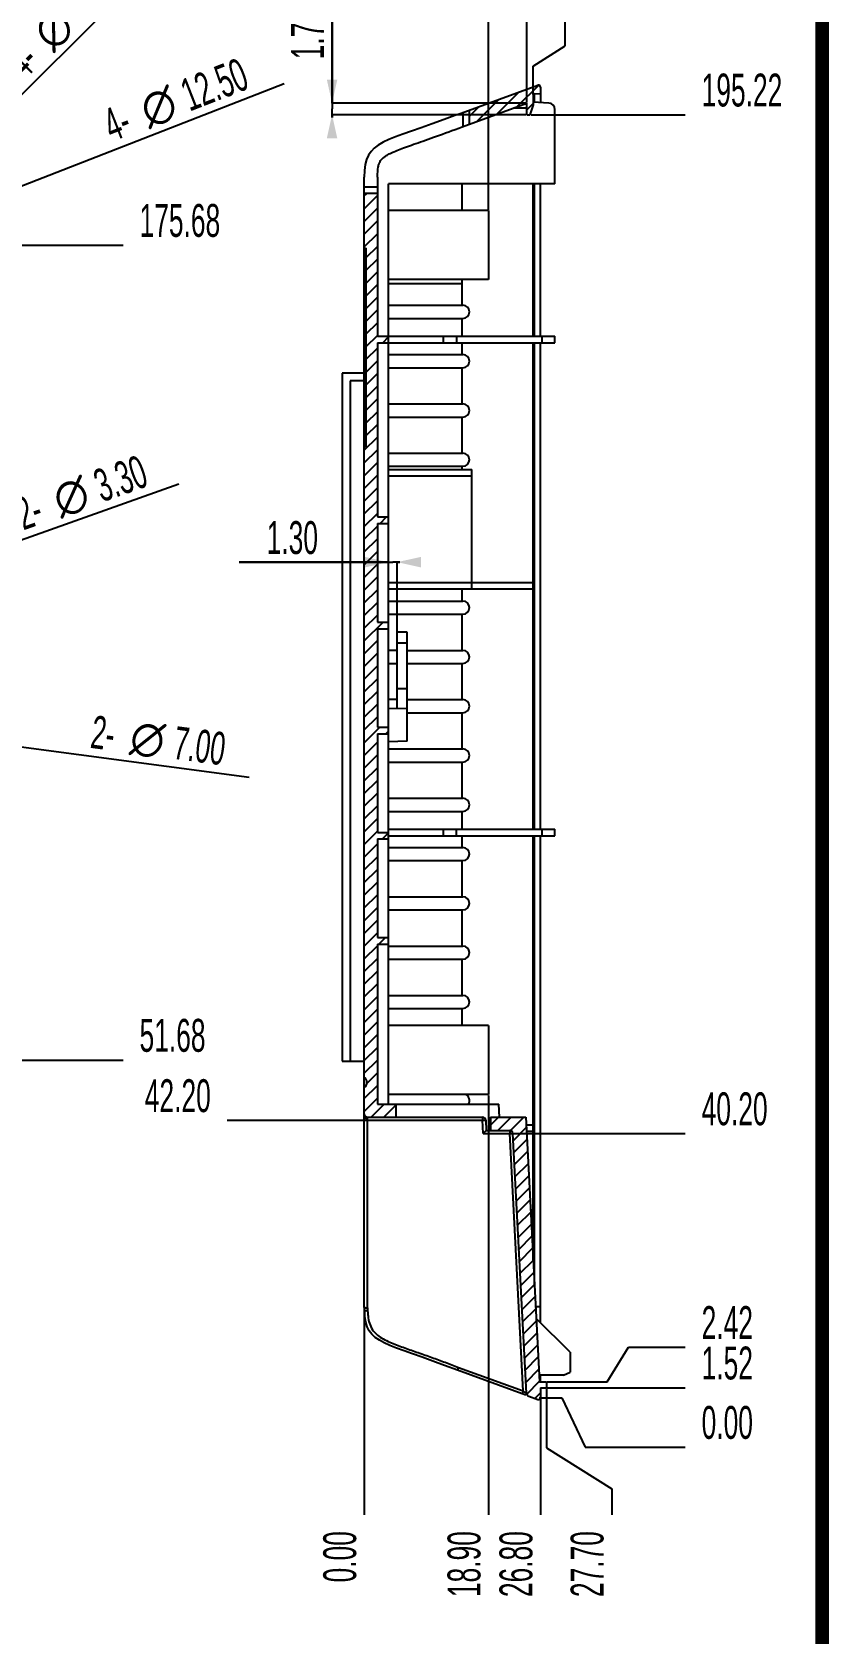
# Model space of a CAD drawing. Header units: millimetres. Extents: x -1 to 407, y -1 to 283.
# Drawn here: x 345.9 to 406.5, y 95.4 to 217.3 of the extents above; entities that cross this region are included whole.
import ezdxf
from ezdxf.enums import TextEntityAlignment as Align

# ---------------------------------------------------------------- set-up
doc = ezdxf.new("R2010")
doc.units = ezdxf.units.MM
doc.header["$LTSCALE"] = 23.1
doc.layers.get('0').update_dxf_attribs({"linetype": 'CONTINUOUS'})
doc.styles.get("Standard").update_dxf_attribs({"font": 'txt', "width": 0.6})
doc.styles.add('TEXTSTYLE_13', font='gdt', dxfattribs={"width": 0.6})
doc.dimstyles.new('DIMSTYLE_2', dxfattribs={"dimtxt": 2.5, "dimasz": 1.8, "dimexe": 0.05, "dimexo": 0.0625, "dimtad": 0, "dimtih": 1, "dimtoh": 1, "dimlfac": 2, "dimzin": 0, "dimdsep": 46, "dimtxsty": 'Standard', "dimblk": '_FILLED', "dimblk1": '_FILLED', "dimblk2": '_FILLED', "dimcen": 0.09, "dimadec": 0, "dimazin": 0, "dimtp": 0.01, "dimtm": 0.01, "dimtfac": 1, "dimtofl": 0, "dimtmove": 0, "dimatfit": 3, "dimldrblk": '_FILLED', "dimfxl": 1, "dimtolj": 1, "dimtzin": 0, "dimarcsym": 0})
doc.dimstyles.new('DIMSTYLE_3', dxfattribs={"dimtxt": 2.5, "dimasz": 1.8, "dimexe": 0.05, "dimexo": 0.0625, "dimtad": 1, "dimlfac": 2, "dimzin": 0, "dimdsep": 46, "dimtxsty": 'Standard', "dimblk": '_FILLED', "dimblk1": '_FILLED', "dimblk2": '_FILLED', "dimcen": 0.09, "dimadec": 0, "dimazin": 0, "dimtp": 0.01, "dimtm": 0.01, "dimtfac": 1, "dimtmove": 0, "dimatfit": 2, "dimldrblk": '_FILLED', "dimfxl": 1, "dimtolj": 1, "dimtzin": 0, "dimarcsym": 0})
doc.dimstyles.new('DIMSTYLE_4', dxfattribs={"dimtxt": 2.5, "dimasz": 1.8, "dimexe": 0.05, "dimexo": 0.0625, "dimtad": 1, "dimlfac": 2, "dimzin": 0, "dimdsep": 46, "dimtxsty": 'Standard', "dimblk": '_FILLED', "dimblk1": '_FILLED', "dimblk2": '_FILLED', "dimcen": 0.09, "dimadec": 0, "dimazin": 0, "dimtp": 0.01, "dimtm": 0.01, "dimtfac": 1, "dimtofl": 0, "dimtmove": 0, "dimatfit": 3, "dimldrblk": '_FILLED', "dimfxl": 1, "dimtolj": 1, "dimtzin": 0, "dimarcsym": 0})

# ---------------------------------------------------------------- blocks, each defined once
blk = doc.blocks.new('*D61')
at = {"color": 2, "linetype": 'Continuous'}
blk.add_line((333.64, 139.07), (352.84, 139.07), dxfattribs=at)
at = {"color": 2, "linetype": 'Continuous', "width": 0.6}
blk.add_text('51.68', height=2.5, dxfattribs=at).set_placement((354.09, 139.7))
blk = doc.blocks.new('_FILLED')
at = {"color": 0, "linetype": 'ByBlock'}
blk.add_solid([(0, 0), (-1, 0.222), (-1, -0.222)], dxfattribs=at)
blk = doc.blocks.new('*D62')
at = {"color": 2, "linetype": 'Continuous'}
blk.add_line((333.64, 201.07), (352.84, 201.07), dxfattribs=at)
at = {"color": 2, "linetype": 'Continuous', "width": 0.6}
blk.add_text('175.68', height=2.5, dxfattribs=at).set_placement((354.09, 201.7))
blk = doc.blocks.new('*D77')
at = {"color": 2, "linetype": 'Continuous'}
blk.add_line((336.49, 202.21), (365.1, 213.37), dxfattribs=at)
at = {"color": 2, "linetype": 'Continuous', "xscale": 1.8, "yscale": 1.8, "zscale": 1.8, "rotation": 201.3117053595}
blk.add_blockref('_FILLED', (336.49, 202.21), dxfattribs=at)
at = {"color": 2, "linetype": 'Continuous', "width": 0.6}
for s, p in [('12.50', (357.89, 211.22)), ('4-', (351.99, 208.92))]:
    blk.add_text(s, height=2.5, rotation=21.3117, dxfattribs=at).set_placement(p)
at = {"color": 2, "linetype": 'Continuous', "style": 'TEXTSTYLE_13'}
blk.add_text('n', height=2.5, rotation=21.3117, dxfattribs=at).set_placement((354.78, 210.01))
blk = doc.blocks.new('*D78')
at = {"color": 2, "linetype": 'Continuous'}
blk.add_line((334.91, 202.39), (354.55, 221.88), dxfattribs=at)
at = {"color": 2, "linetype": 'Continuous', "xscale": 1.8, "yscale": 1.8, "zscale": 1.8, "rotation": 224.7831363534}
blk.add_blockref('_FILLED', (334.91, 202.39), dxfattribs=at)
at = {"color": 2, "linetype": 'Continuous', "width": 0.6}
for s, p in [('7.50', (349.85, 218.1)), ('4-', (345.36, 213.64))]:
    blk.add_text(s, height=2.5, rotation=44.7831, dxfattribs=at).set_placement(p)
at = {"color": 2, "linetype": 'Continuous', "style": 'TEXTSTYLE_13'}
blk.add_text('n', height=2.5, rotation=44.7831, dxfattribs=at).set_placement((347.49, 215.75))
blk = doc.blocks.new('*D81')
at = {"color": 2, "linetype": 'Continuous'}
blk.add_line((324.82, 165.58), (362.43, 160.6), dxfattribs=at)
at = {"color": 2, "linetype": 'Continuous', "xscale": 1.8, "yscale": 1.8, "zscale": 1.8, "rotation": 172.4569760335}
blk.add_blockref('_FILLED', (324.82, 165.58), dxfattribs=at)
at = {"color": 2, "linetype": 'Continuous', "width": 0.6}
for s, p in [('2-', (350.28, 162.83)), ('7.00', (356.56, 162))]:
    blk.add_text(s, height=2.5, rotation=-7.543, dxfattribs=at).set_placement(p)
at = {"color": 2, "linetype": 'Continuous', "style": 'TEXTSTYLE_13'}
blk.add_text('n', height=2.5, rotation=-7.543, dxfattribs=at).set_placement((353.26, 162.44))
blk = doc.blocks.new('*D82')
at = {"color": 2, "linetype": 'Continuous'}
blk.add_line((323.86, 171.08), (357.08, 182.91), dxfattribs=at)
at = {"color": 2, "linetype": 'Continuous', "xscale": 1.8, "yscale": 1.8, "zscale": 1.8, "rotation": 199.591543327}
blk.add_blockref('_FILLED', (323.86, 171.08), dxfattribs=at)
at = {"color": 2, "linetype": 'Continuous', "width": 0.6}
for s, p in [('3.30', (351.22, 181.49)), ('2-', (345.25, 179.36))]:
    blk.add_text(s, height=2.5, rotation=19.5915, dxfattribs=at).set_placement(p)
at = {"color": 2, "linetype": 'Continuous', "style": 'TEXTSTYLE_13'}
blk.add_text('n', height=2.5, rotation=19.5915, dxfattribs=at).set_placement((348.08, 180.37))
blk = doc.blocks.new('*D87')
at = {"color": 2, "linetype": 'Continuous'}
for p, q in [((384.49, 113.38), (386.21, 113.38)), ((386.21, 113.38), (387.97, 109.62)), ((387.97, 109.62), (395.58, 109.62))]:
    blk.add_line(p, q, dxfattribs=at)
at = {"color": 2, "linetype": 'Continuous', "width": 0.6}
blk.add_text('0.00', height=2.5, dxfattribs=at).set_placement((396.83, 110.25))
blk = doc.blocks.new('*D88')
at = {"color": 2, "linetype": 'Continuous'}
blk.add_line((385.09, 114.14), (395.58, 114.14), dxfattribs=at)
at = {"color": 2, "linetype": 'Continuous', "width": 0.6}
blk.add_text('1.52', height=2.5, dxfattribs=at).set_placement((396.83, 114.77))
blk = doc.blocks.new('*D89')
at = {"color": 2, "linetype": 'Continuous'}
for p, q in [((389.64, 114.59), (391.28, 117.23)), ((391.28, 117.23), (395.58, 117.23)), ((385.09, 114.59), (389.64, 114.59))]:
    blk.add_line(p, q, dxfattribs=at)
at = {"color": 2, "linetype": 'Continuous', "width": 0.6}
blk.add_text('2.42', height=2.5, dxfattribs=at).set_placement((396.83, 117.85))
blk = doc.blocks.new('*D90')
at = {"color": 2, "linetype": 'Continuous'}
blk.add_line((382.3, 133.48), (395.58, 133.48), dxfattribs=at)
at = {"color": 2, "linetype": 'Continuous', "width": 0.6}
blk.add_text('40.20', height=2.5, dxfattribs=at).set_placement((396.83, 134.11))
blk = doc.blocks.new('*D91')
at = {"color": 2, "linetype": 'Continuous'}
blk.add_line((371.37, 134.48), (360.76, 134.48), dxfattribs=at)
at = {"color": 2, "linetype": 'Continuous', "width": 0.6}
blk.add_text('42.20', height=2.5, dxfattribs=at).set_placement((359.51, 135.11), align=Align.RIGHT)
blk = doc.blocks.new('*D92')
at = {"color": 2, "linetype": 'Continuous'}
blk.add_line((383.84, 210.99), (395.58, 210.99), dxfattribs=at)
at = {"color": 2, "linetype": 'Continuous', "width": 0.6}
blk.add_text('195.22', height=2.5, dxfattribs=at).set_placement((396.83, 211.62))
blk = doc.blocks.new('*D93')
at = {"color": 2, "linetype": 'Continuous'}
for p, q in [((368.73, 211.87), (368.73, 221.21)), ((368.73, 221.21), (368.73, 211.43)), ((383.47, 211.87), (368.68, 211.87)), ((383.47, 210.99), (368.68, 210.99)), ((368.73, 210.79), (368.73, 211.43)), ((368.73, 210.99), (368.73, 210.79))]:
    blk.add_line(p, q, dxfattribs=at)
at = {"color": 2, "linetype": 'Continuous', "xscale": 1.8, "yscale": 1.8, "zscale": 1.8}
for p, rotation in [((368.73, 211.87), 270), ((368.73, 210.99), 90)]:
    blk.add_blockref('_FILLED', p, dxfattribs=dict(at, rotation=rotation))
at = {"color": 2, "linetype": 'Continuous', "width": 0.6}
blk.add_text('1.75', height=2.5, rotation=90, dxfattribs=at).set_placement((368.11, 215.21))
blk = doc.blocks.new('*D94')
at = {"color": 2, "linetype": 'Continuous'}
blk.add_line((384.58, 113.32), (384.58, 104.48), dxfattribs=at)
at = {"color": 2, "linetype": 'Continuous', "width": 0.6}
blk.add_text('26.80', height=2.5, rotation=90, dxfattribs=at).set_placement((383.96, 103.23), align=Align.RIGHT)
blk = doc.blocks.new('*D95')
at = {"color": 2, "linetype": 'Continuous'}
blk.add_line((371.18, 120.18), (371.18, 104.48), dxfattribs=at)
at = {"color": 2, "linetype": 'Continuous', "width": 0.6}
blk.add_text('0.00', height=2.5, rotation=90, dxfattribs=at).set_placement((370.56, 103.23), align=Align.RIGHT)
blk = doc.blocks.new('*D96')
at = {"color": 2, "linetype": 'Continuous'}
for p, q in [((385.03, 114.08), (385.03, 109.57)), ((385.03, 109.57), (390, 106.44)), ((390, 106.44), (390, 104.48))]:
    blk.add_line(p, q, dxfattribs=at)
at = {"color": 2, "linetype": 'Continuous', "width": 0.6}
blk.add_text('27.70', height=2.5, rotation=90, dxfattribs=at).set_placement((389.37, 103.23), align=Align.RIGHT)
blk = doc.blocks.new('*D97')
at = {"color": 2, "linetype": 'Continuous'}
for p, q in [((386.46, 216.23), (386.46, 222)), ((384.03, 214.69), (386.46, 216.23)), ((384.03, 212.54), (384.03, 214.69))]:
    blk.add_line(p, q, dxfattribs=at)
at = {"color": 2, "linetype": 'Continuous', "width": 0.6}
blk.add_text('25.70', height=2.5, rotation=90, dxfattribs=at).set_placement((385.84, 223.25))
blk = doc.blocks.new('*D98')
at = {"color": 2, "linetype": 'Continuous'}
blk.add_line((383.53, 211.93), (383.53, 222), dxfattribs=at)
at = {"color": 2, "linetype": 'Continuous', "width": 0.6}
blk.add_text('24.70', height=2.5, rotation=90, dxfattribs=at).set_placement((382.91, 223.25))
blk = doc.blocks.new('*D99')
at = {"color": 2, "linetype": 'Continuous'}
for p, q in [((373.03, 176.95), (361.66, 176.95)), ((361.66, 176.95), (373.36, 176.95)), ((373.03, 172.45), (373.03, 177)), ((373.88, 176.95), (373.36, 176.95)), ((373.68, 170.87), (373.68, 177)), ((373.68, 176.95), (373.88, 176.95))]:
    blk.add_line(p, q, dxfattribs=at)
at = {"color": 2, "linetype": 'Continuous', "xscale": 1.8, "yscale": 1.8, "zscale": 1.8}
blk.add_blockref('_FILLED', (373.03, 176.95), dxfattribs=at)
at = {"color": 2, "linetype": 'Continuous', "xscale": 1.8, "yscale": 1.8, "zscale": 1.8, "rotation": 180}
blk.add_blockref('_FILLED', (373.68, 176.95), dxfattribs=at)
at = {"color": 2, "linetype": 'Continuous', "width": 0.6}
blk.add_text('1.30', height=2.5, dxfattribs=at).set_placement((367.66, 177.57), align=Align.RIGHT)
blk = doc.blocks.new('*D100')
at = {"color": 2, "linetype": 'Continuous'}
blk.add_line((380.63, 203.76), (380.63, 221.25), dxfattribs=at)
at = {"color": 2, "linetype": 'Continuous', "width": 0.6}
blk.add_text('18.90', height=2.5, rotation=90, dxfattribs=at).set_placement((380.01, 222.5))
blk = doc.blocks.new('*D101')
at = {"color": 2, "linetype": 'Continuous'}
blk.add_line((380.63, 136.38), (380.63, 104.48), dxfattribs=at)
at = {"color": 2, "linetype": 'Continuous', "width": 0.6}
blk.add_text('18.90', height=2.5, rotation=90, dxfattribs=at).set_placement((380.01, 103.23), align=Align.RIGHT)

msp = doc.modelspace()

# ---------------------------------------------------------------- hatches: boundary and pattern name
at = {"linetype": 'Continuous'}
h = msp.add_hatch(dxfattribs=at)
h.set_pattern_fill('A', color=2, scale=0.683968, angle=45, style=0, pattern_type=0)
h.set_pattern_definition([(45, (0, 0), (-0.4836382, 0.4836382), [])])
edge = h.paths.add_edge_path()
edge.add_line((384.0304, 212.4798), (384.0304, 211.7414))
edge.add_line((384.0304, 211.7414), (383.7804, 210.9914))
edge.add_line((383.5304, 210.9914), (383.7804, 210.9914))
edge.add_line((383.5304, 210.9914), (383.5304, 211.8676))
edge.add_line((383.5304, 211.8676), (379.1805, 210.2843))
edge.add_line((379.1805, 210.2843), (379.1805, 211.3485))
edge.add_line((384.3791, 213.2406), (379.1805, 211.3485))
edge.add_spline(control_points=[(384.3791, 213.2406), (384.3956, 213.2466), (384.4129, 213.2497), (384.4304, 213.2497)], knot_values=[0, 0, 0, 0, 1, 1, 1, 1], weights=[1, 0.98987184, 0.98987184, 1], degree=3, periodic=0)
edge.add_spline(control_points=[(384.4304, 213.2497), (384.5183, 213.2497), (384.5804, 213.1876), (384.5804, 213.0997)], knot_values=[0, 0, 0, 0, 1, 1, 1, 1], weights=[1, 0.80473785, 0.80473785, 1], degree=3, periodic=0)
edge.add_line((384.5804, 213.0997), (384.5804, 212.6035))
edge.add_line((384.1252, 212.5797), (384.5804, 212.6035))
edge.add_spline(control_points=[(384.0304, 212.4798), (384.0304, 212.536), (384.0691, 212.5767), (384.1252, 212.5797)], knot_values=[0, 0, 0, 0, 1, 1, 1, 1], weights=[1, 0.81691625, 0.81691625, 1], degree=3, periodic=0)
edge = h.paths.add_edge_path()
edge.add_line((380.7804, 134.7214), (383.4576, 134.7214))
edge.add_line((383.4576, 134.7214), (384.5126, 114.5914))
edge.add_line((384.5126, 114.5914), (385.0304, 114.5914))
edge.add_line((385.0304, 114.5914), (385.0304, 114.1414))
edge.add_line((384.5804, 114.1414), (385.0304, 114.1414))
edge.add_line((384.5804, 114.1414), (384.5804, 113.3831))
edge.add_spline(control_points=[(384.4304, 113.2331), (384.5183, 113.2331), (384.5804, 113.2953), (384.5804, 113.3831)], knot_values=[0, 0, 0, 0, 1, 1, 1, 1], weights=[1, 0.80473785, 0.80473785, 1], degree=3, periodic=0)
edge.add_spline(control_points=[(384.3791, 113.2422), (384.3956, 113.2362), (384.4129, 113.2331), (384.4304, 113.2331)], knot_values=[0, 0, 0, 0, 1, 1, 1, 1], weights=[1, 0.98987184, 0.98987184, 1], degree=3, periodic=0)
edge.add_line((383.6859, 113.4945), (384.3791, 113.2422))
edge.add_spline(control_points=[(383.5218, 113.7163), (383.5272, 113.613), (383.5887, 113.5299), (383.6859, 113.4945)], knot_values=[0, 0, 0, 0, 1, 1, 1, 1], weights=[1, 0.88925721, 0.88925721, 1], degree=3, periodic=0)
edge.add_line((383.5218, 113.7163), (382.4858, 133.4845))
edge.add_spline(control_points=[(382.2361, 133.7214), (382.3765, 133.7214), (382.4784, 133.6247), (382.4858, 133.4845)], knot_values=[0, 0, 0, 0, 1, 1, 1, 1], weights=[1, 0.81691625, 0.81691625, 1], degree=3, periodic=0)
edge.add_line((380.7804, 133.7214), (382.2361, 133.7214))
edge.add_line((380.7804, 134.7214), (380.7804, 133.7214))
edge = h.paths.add_edge_path()
edge.add_line((372.1804, 194.1414), (373.0304, 194.1414))
edge.add_line((373.0304, 193.6414), (373.0304, 194.1414))
edge.add_line((372.1804, 193.6414), (373.0304, 193.6414))
edge.add_line((372.1804, 193.6414), (372.1804, 180.389))
edge.add_line((372.1804, 180.389), (373.0304, 180.389))
edge.add_line((373.0304, 179.889), (373.0304, 180.389))
edge.add_line((372.1804, 179.889), (373.0304, 179.889))
edge.add_line((372.1804, 179.889), (372.1804, 172.389))
edge.add_line((372.1804, 172.389), (373.0304, 172.389))
edge.add_line((373.0304, 171.889), (373.0304, 172.389))
edge.add_line((372.1804, 171.889), (373.0304, 171.889))
edge.add_line((372.1804, 171.889), (372.1804, 164.389))
edge.add_line((372.1804, 164.389), (373.0304, 164.389))
edge.add_line((373.0304, 163.889), (373.0304, 164.389))
edge.add_line((372.1804, 163.889), (373.0304, 163.889))
edge.add_line((372.1804, 163.889), (372.1804, 156.389))
edge.add_line((372.1804, 156.389), (373.0304, 156.389))
edge.add_line((373.0304, 155.889), (373.0304, 156.389))
edge.add_line((372.1804, 155.889), (373.0304, 155.889))
edge.add_line((372.1804, 155.889), (372.1804, 148.389))
edge.add_line((372.1804, 148.389), (373.0304, 148.389))
edge.add_line((373.0304, 147.889), (373.0304, 148.389))
edge.add_line((372.1804, 147.889), (373.0304, 147.889))
edge.add_line((372.1804, 147.889), (372.1804, 135.7214))
edge.add_line((372.1804, 135.7214), (373.5804, 135.7214))
edge.add_line((373.5804, 135.7214), (373.5804, 134.7214))
edge.add_line((371.4304, 134.7214), (373.5804, 134.7214))
edge.add_spline(control_points=[(371.1804, 134.9714), (371.1804, 134.825), (371.284, 134.7214), (371.4304, 134.7214)], knot_values=[0, 0, 0, 0, 1, 1, 1, 1], weights=[1, 0.80473785, 0.80473785, 1], degree=3, periodic=0)
edge.add_line((371.1804, 136.9664), (371.1804, 134.9714))
edge.add_spline(control_points=[(371.1804, 136.9664), (371.4714, 137.1846), (371.4714, 137.5483), (371.1804, 137.7665)], knot_values=[0, 0, 0, 0, 1, 1, 1, 1], weights=[1, 0.73327076, 0.73327076, 1], degree=3, periodic=0)
edge.add_line((371.1804, 185.7414), (371.1804, 137.7665))
edge.add_line((371.1804, 185.7414), (371.3304, 185.7414))
edge.add_line((371.3304, 185.7414), (371.3304, 200.8414))
edge.add_line((371.1804, 200.8414), (371.3304, 200.8414))
edge.add_line((371.1804, 204.9914), (371.1804, 200.8414))
edge.add_line((372.1804, 204.9914), (371.1804, 204.9914))
edge.add_line((372.1804, 204.9914), (372.1804, 194.1414))

# ---------------------------------------------------------------- linework, layer by layer
at = {"color": 7, "linetype": 'Continuous'}
for p, q in [((378.2707, 211.0174), (384.3791, 213.2406)), ((384.0304, 212.4798), (384.0304, 211.7414)), ((384.1252, 212.5797), (384.5804, 212.6035)), ((384.1252, 211.947), (384.1252, 212.5797)), ((384.5804, 213.0997), (384.5804, 211.9126)), ((378.6234, 210.0815), (383.5304, 211.8676)), ((378.6805, 211.1665), (378.6805, 210.1023)), ((379.1805, 210.2843), (379.1805, 211.3485)), ((383.5304, 211.4914), (382.5304, 211.4914)), ((383.5304, 210.9914), (383.5304, 211.8676)), ((383.5304, 210.9914), (383.7804, 210.9914)), ((384.0304, 211.7414), (383.7804, 210.9914)), ((385.2066, 211.8798), (384.0304, 211.9414)), ((385.6804, 205.7414), (385.6804, 211.3805)), ((371.1804, 120.2414), (371.1804, 206.2358)), ((372.1804, 206.2397), (372.1804, 194.1414)), ((372.1804, 205.4914), (371.1804, 205.4914)), ((372.1804, 204.9914), (371.1804, 204.9914)), ((373.0304, 135.7214), (373.0304, 205.7414)), ((385.6804, 205.7414), (373.0304, 205.7414)), ((378.6234, 203.6964), (378.6234, 205.7414)), ((384.0304, 194.1414), (384.0304, 205.7414)), ((384.1252, 194.1414), (384.1252, 205.7414)), ((384.5804, 194.1414), (384.5804, 205.7414)), ((380.6304, 203.6964), (373.0304, 203.6964)), ((380.6304, 203.6964), (380.6304, 198.4464)), ((371.1804, 200.8414), (371.3304, 200.8414)), ((371.1804, 200.7682), (371.3304, 200.7682)), ((371.3304, 185.7414), (371.3304, 200.8414)), ((371.3304, 198.3146), (371.1804, 198.3146)), ((371.1804, 198.1379), (371.3304, 198.1379)), ((380.6304, 198.4464), (373.0304, 198.4464)), ((373.0304, 198.146), (378.6234, 198.146)), ((378.6234, 196.4914), (378.6234, 198.4464)), ((373.0304, 196.4914), (378.6804, 196.4914)), ((373.0304, 195.4914), (378.6804, 195.4914)), ((378.6234, 194.1414), (378.6234, 195.4914)), ((372.1804, 194.1414), (385.6804, 194.1414)), ((377.1804, 194.1414), (377.1804, 193.6414)), ((378.1804, 194.1414), (378.1804, 193.6414)), ((384.6804, 194.1414), (384.6804, 193.6414)), ((385.6804, 193.6414), (385.6804, 194.1414)), ((372.1804, 193.6414), (372.1804, 180.389)), ((372.1804, 193.6414), (385.6804, 193.6414)), ((373.0304, 192.7414), (378.6804, 192.7414)), ((378.6234, 192.7414), (378.6234, 193.6414)), ((384.0304, 156.6414), (384.0304, 193.6414)), ((384.1252, 156.6414), (384.1252, 193.6414)), ((384.5804, 156.6414), (384.5804, 193.6414)), ((373.0304, 191.7414), (378.6804, 191.7414)), ((378.6234, 188.9914), (378.6234, 191.7414)), ((369.5054, 191.3414), (369.5054, 138.9914)), ((371.1804, 191.3414), (369.5054, 191.3414)), ((370.1054, 190.7414), (370.1054, 138.9914)), ((371.1804, 190.7414), (370.1054, 190.7414)), ((373.0304, 188.9914), (378.6804, 188.9914)), ((373.0304, 187.9914), (378.6804, 187.9914)), ((378.6234, 185.2414), (378.6234, 187.9914)), ((371.3304, 185.9914), (371.1804, 185.9914)), ((371.1804, 185.7414), (371.3304, 185.7414)), ((373.0304, 185.2414), (378.6804, 185.2414)), ((373.0304, 184.2414), (378.6804, 184.2414)), ((378.6234, 183.9914), (378.6234, 184.2414)), ((373.0304, 183.9914), (379.3554, 183.9914)), ((379.3554, 183.4914), (373.0304, 183.4914)), ((379.3554, 174.8914), (379.3554, 183.9914)), ((372.1804, 180.389), (373.0304, 180.389)), ((372.1804, 179.889), (372.1804, 172.389)), ((372.1804, 179.889), (373.0304, 179.889)), ((373.0304, 175.3914), (384.0304, 175.3914)), ((384.0304, 174.8914), (373.0304, 174.8914)), ((378.6234, 173.9914), (378.6234, 174.8914)), ((373.0304, 173.9914), (378.6804, 173.9914)), ((372.1804, 172.389), (373.0304, 172.389)), ((372.1804, 171.889), (372.1804, 164.389)), ((372.1804, 171.889), (373.0304, 171.889)), ((373.0304, 172.9914), (378.6804, 172.9914)), ((378.6234, 170.2414), (378.6234, 172.9914)), ((373.6804, 165.8064), (373.6804, 171.6314)), ((374.4304, 171.6118), (373.6804, 171.6314)), ((373.6804, 170.8064), (374.4304, 170.8064)), ((374.4304, 163.3261), (374.4304, 171.6118)), ((373.6804, 170.2414), (373.0304, 170.2414)), ((374.4304, 170.2414), (378.6804, 170.2414)), ((373.0304, 169.2414), (373.6804, 169.2414)), ((374.4304, 169.2414), (378.6804, 169.2414)), ((378.6234, 166.4914), (378.6234, 169.2414)), ((373.6804, 167.3497), (374.4304, 167.3379)), ((373.6804, 166.4914), (373.0304, 166.4914)), ((374.4304, 165.7868), (373.0304, 165.8234)), ((374.4304, 166.4914), (378.6804, 166.4914)), ((374.4304, 165.4914), (378.6804, 165.4914)), ((378.6234, 162.7414), (378.6234, 165.4914)), ((372.1804, 164.389), (373.0304, 164.389)), ((372.1804, 163.889), (372.1804, 156.389)), ((372.1804, 163.889), (373.0304, 163.889)), ((374.4304, 163.3261), (373.0304, 163.2894)), ((373.0304, 162.7414), (378.6804, 162.7414)), ((373.0304, 161.7414), (378.6804, 161.7414)), ((378.6234, 158.9914), (378.6234, 161.7414)), ((373.0304, 158.9914), (378.6804, 158.9914)), ((373.0304, 157.9914), (378.6804, 157.9914)), ((378.6234, 156.6414), (378.6234, 157.9914)), ((372.1804, 156.389), (373.0304, 156.389)), ((373.0304, 156.6414), (385.6804, 156.6414)), ((373.0304, 156.1414), (385.6804, 156.1414)), ((377.1804, 156.6414), (377.1804, 156.1414)), ((378.1804, 156.1414), (378.1804, 156.6414)), ((378.6234, 155.2414), (378.6234, 156.1414)), ((384.0304, 123.7919), (384.0304, 156.1414)), ((384.1252, 121.9836), (384.1252, 156.1414)), ((384.5804, 119.0914), (384.5804, 156.1414)), ((384.6804, 156.6414), (384.6804, 156.1414)), ((385.6804, 156.1414), (385.6804, 156.6414)), ((372.1804, 155.889), (373.0304, 155.889)), ((372.1804, 155.889), (372.1804, 148.389)), ((373.0304, 155.2414), (378.6804, 155.2414)), ((373.0304, 154.2414), (378.6804, 154.2414)), ((378.6234, 151.4914), (378.6234, 154.2414)), ((373.0304, 151.4914), (378.6804, 151.4914)), ((373.0304, 150.4914), (378.6804, 150.4914)), ((378.6234, 147.7414), (378.6234, 150.4914)), ((372.1804, 148.389), (373.0304, 148.389)), ((372.1804, 147.889), (373.0304, 147.889)), ((372.1804, 147.889), (372.1804, 135.7214)), ((373.0304, 147.7414), (378.6804, 147.7414)), ((373.0304, 146.7414), (378.6804, 146.7414)), ((378.6234, 143.9914), (378.6234, 146.7414)), ((373.0304, 143.9914), (378.6804, 143.9914)), ((373.0304, 142.9914), (378.6804, 142.9914)), ((378.6234, 141.6964), (378.6234, 142.9914)), ((380.6304, 141.6964), (373.0304, 141.6964)), ((380.6304, 141.6964), (380.6304, 136.4464)), ((369.5054, 138.9914), (371.1804, 138.9914)), ((372.1804, 135.7214), (381.4025, 135.7214)), ((380.6304, 136.4464), (373.0304, 136.4464)), ((373.5804, 135.7214), (373.5804, 134.7214)), ((381.4549, 134.7214), (381.4025, 135.7214)), ((371.4304, 134.7214), (380.1682, 134.7214)), ((371.4304, 120.2292), (371.4304, 134.7214)), ((371.4304, 134.4845), (380.1682, 134.4845)), ((380.1682, 134.7214), (380.1682, 134.4845)), ((380.2206, 133.4845), (380.1682, 134.4845)), ((380.4178, 134.4845), (380.4578, 133.7214)), ((380.7804, 134.7214), (383.4576, 134.7214)), ((380.7804, 134.7214), (380.7804, 133.7214)), ((383.4576, 134.7214), (384.5126, 114.5914)), ((383.488, 134.1414), (384.0304, 134.1414)), ((380.2206, 133.4845), (382.2361, 133.4845)), ((380.4578, 133.7214), (382.2361, 133.7214)), ((382.2361, 133.7214), (382.2361, 133.4845)), ((383.2624, 113.9016), (382.2361, 133.4845)), ((383.5218, 113.7163), (382.4858, 133.4845)), ((384.0304, 133.6414), (383.5142, 133.6414)), ((383.8824, 127.7322), (383.8239, 127.7326)), ((383.8239, 127.7323), (383.8824, 127.7322)), ((383.8824, 127.7322), (383.8824, 126.6165)), ((384.5804, 120.2914), (384.2139, 120.2914)), ((386.8304, 116.8414), (384.26, 119.4119)), ((386.8304, 116.8414), (386.8304, 115.3247)), ((383.4697, 113.5732), (378.2707, 115.4655)), ((378.3562, 115.6873), (383.2624, 113.9016)), ((386.3304, 115.0914), (384.4864, 115.0914)), ((384.5126, 114.5914), (385.0304, 114.5914)), ((384.5804, 114.5914), (384.5804, 115.0914)), ((385.0304, 114.5914), (385.0304, 114.1414)), ((386.3304, 115.0914), (386.8304, 115.3247)), ((383.6859, 113.4945), (384.3791, 113.2422)), ((384.5804, 114.1414), (385.0304, 114.1414)), ((384.5804, 114.1414), (384.5804, 113.3831))]:
    msp.add_line(p, q, dxfattribs=at)
at = {"color": 7, "linetype": 'Continuous', "const_width": 1.0331}
msp.add_lwpolyline([(405.9954, 0), (405.9954, 281.9972)], dxfattribs=at)
at = {"color": 7, "linetype": 'Continuous'}
for centre, radius, start, end in [((384.1304, 212.4798), 0.1, 93, 180), ((384.4304, 213.0997), 0.15, 0, 110), ((385.1804, 211.3805), 0.5, 0, 87), ((378.6804, 195.9914), 0.5, 270, 90), ((378.6804, 192.2414), 0.5, 270, 90), ((378.6804, 188.4914), 0.5, 270, 90), ((378.6804, 184.7414), 0.5, 270, 90), ((378.6804, 173.4914), 0.5, 270, 90), ((378.6804, 169.7414), 0.5, 270, 90), ((378.6804, 165.9914), 0.5, 270, 90), ((378.6804, 162.2414), 0.5, 270, 90), ((378.6804, 158.4914), 0.5, 270, 90), ((378.6804, 154.7414), 0.5, 270, 90), ((378.6804, 150.9914), 0.5, 270, 90), ((378.6804, 147.2414), 0.5, 270, 90), ((378.6804, 143.4914), 0.5, 270, 90), ((370.8805, 137.3664), 0.5, 306.863175, 53.136825), ((378.6804, 135.9914), 0.5, 326.820874, 66.631798), ((371.4304, 134.9714), 0.25, 180, 270), ((380.1682, 134.4714), 0.25, 3, 90), ((382.2361, 133.4714), 0.25, 3, 90), ((379.192, 120.2946), 8.0117, 180.379995, 182.091363), ((379.0142, 120.2905), 7.8339, 180.40458, 182.10731), ((377.3148, 120.2223), 6.1331, 182.054559, 184.335162), ((388.5156, 120.8226), 8.6889, 232.800919, 233.23119), ((383.7714, 113.7294), 0.25, 183, 250), ((384.4304, 113.3831), 0.15, 250, 360)]:
    msp.add_arc(centre, radius, start, end, dxfattribs=at)
for points in [[(378.2707, 211.0174), (372.6049, 208.8078), (371.203, 209.1504), (371.1805, 206.2464)], [(378.2707, 115.4655), (372.762, 117.6137), (371.2841, 117.3495), (371.1856, 120.0022)], [(371.4304, 120.2292), (371.4311, 120.1523), (371.4324, 120.0753), (371.4353, 119.9984)]]:
    msp.add_open_spline(points, degree=3, dxfattribs=at)
for points, knots in [([(372.1804, 206.2397), (372.183, 206.5614), (372.2169, 206.9431), (372.3027, 207.2661), (372.3774, 207.4347), (372.4646, 207.5652), (372.5878, 207.6948), (372.778, 207.8405), (373.1465, 208.0566), (373.8391, 208.3579), (375.4385, 208.9246), (377.1878, 209.522), (378.6234, 210.0815)], [0, 0, 0, 0, 0.1247728, 0.18728903, 0.24980525, 0.31232148, 0.37483771, 0.43735394, 0.49987017, 0.62490263, 0.74993508, 1, 1, 1, 1]), ([(371.1804, 134.9714), (371.1804, 134.8762), (371.1985, 134.7466), (371.251, 134.6296), (371.2677, 134.602)], [0, 0, 0, 0, 0.7467441, 1, 1, 1, 1]), ([(371.2677, 134.602), (371.2852, 134.573), (371.3275, 134.5168), (371.3954, 134.487), (371.4304, 134.4845)], [0, 0, 0, 0, 0.49120862, 1, 1, 1, 1]), ([(380.1682, 134.4845), (380.2, 134.4862), (380.2585, 134.4886), (380.3282, 134.4902), (380.3725, 134.4896), (380.3967, 134.4891), (380.4084, 134.4872), (380.4177, 134.4863), (380.4178, 134.4845)], [0, 0, 0, 0, 0.38127626, 0.70447185, 0.82841828, 0.92089915, 0.97830736, 1, 1, 1, 1]), ([(380.3853, 133.6542), (380.3728, 133.6415), (380.3171, 133.5857), (380.2626, 133.5287), (380.2206, 133.4845)], [0, 0, 0, 0, 0.22668777, 1, 1, 1, 1]), ([(380.4575, 133.7214), (380.4552, 133.7198), (380.4288, 133.7002), (380.4064, 133.6756), (380.3853, 133.6542)], [0, 0, 0, 0, 0.08673593, 1, 1, 1, 1]), ([(382.2361, 133.4845), (382.2679, 133.4862), (382.3265, 133.4886), (382.3961, 133.4902), (382.4404, 133.4896), (382.4646, 133.4891), (382.4763, 133.4872), (382.4857, 133.4863), (382.4858, 133.4845)], [0, 0, 0, 0, 0.38127626, 0.70447185, 0.82841828, 0.92089915, 0.97830736, 1, 1, 1, 1]), ([(371.1804, 120.2414), (371.1804, 120.2396), (371.1897, 120.2381), (371.2014, 120.2357), (371.2256, 120.2338), (371.2699, 120.2311), (371.3398, 120.2294), (371.3985, 120.2291), (371.4304, 120.2292)], [0, 0, 0, 0, 0.021829, 0.07928244, 0.17179968, 0.29577566, 0.61895798, 1, 1, 1, 1]), ([(371.4354, 119.9984), (371.4048, 119.9972), (371.3461, 119.9957), (371.276, 119.9951), (371.23, 119.9963), (371.2056, 119.9974), (371.1941, 119.9993), (371.1856, 120.0006), (371.1856, 120.0022)], [0, 0, 0, 0, 0.36668656, 0.70435644, 0.83358139, 0.92671705, 0.98077587, 1, 1, 1, 1]), ([(371.4354, 119.9984), (371.4422, 119.8148), (371.47, 119.4487), (371.5902, 118.9083), (371.8588, 118.4178), (372.2727, 118.0509), (372.7447, 117.7794), (373.2388, 117.5544), (373.7453, 117.3542), (374.4284, 117.1068), (375.2863, 116.8089), (376.3149, 116.4497), (377.3388, 116.0771), (378.0177, 115.819), (378.3562, 115.6874)], [0, 0, 0, 0, 0.06313354, 0.12604612, 0.1889757, 0.2516957, 0.31348236, 0.37573969, 0.43816607, 0.50064317, 0.62547924, 0.75032683, 0.8751614, 1, 1, 1, 1]), ([(378.2707, 115.4655), (378.2721, 115.4649), (378.2737, 115.4745), (378.2798, 115.4828), (378.2873, 115.5049), (378.298, 115.5309), (378.3106, 115.5644), (378.3304, 115.617), (378.3457, 115.6586), (378.3562, 115.6873)], [0, 0, 0, 0, 0.01947991, 0.0757423, 0.16697965, 0.29023848, 0.44098253, 0.61435456, 1, 1, 1, 1]), ([(383.2624, 113.9016), (383.2523, 113.8739), (383.2372, 113.8328), (383.2174, 113.7803), (383.2043, 113.7454), (383.1932, 113.7184), (383.1856, 113.6961), (383.1798, 113.688), (383.1782, 113.6793), (383.1769, 113.6798)], [0, 0, 0, 0, 0.37242638, 0.55109938, 0.70965634, 0.83809666, 0.9298936, 0.98288702, 1, 1, 1, 1]), ([(383.5019, 113.7273), (383.4902, 113.7349), (383.4262, 113.7778), (383.365, 113.8246), (383.3145, 113.8623)], [0, 0, 0, 0, 0.18159487, 1, 1, 1, 1])]:
    msp.add_open_spline(points, degree=3, knots=knots, dxfattribs=at)

# ---------------------------------------------------------------- dimensions: what is measured, and where the dimension line sits
at = {"color": 2, "linetype": 'Continuous'}
for feature_location, offset, dtype, origin, picture, middle in [((384.0304218743, 212.5422973469), (2.4318815685, 9.4573964566), 0, (371.1804218743, 212.4797973469), '*D97', (384.5873034428, 226.9996938035)), ((383.5304, 211.9301), (0, 10.0696), 1, (371.1804, 211.8676), '*D98', (381.6554, 226.9997)), ((380.6304, 203.7589), (0, 17.4873), 1, (371.1804, 203.6964), '*D100', (378.7554, 226.2462)), ((383.8429, 210.9914), (11.7375, 0), 0, (383.7804, 113.3831), '*D92', (401.3304, 212.8664)), ((333.6431, 201.0714), (19.1958, 0), 0, (333.5806, 113.2331), '*D62', (358.5889, 202.9464)), ((333.6431, 139.0714), (19.1958, 0), 0, (333.5806, 113.2331), '*D61', (357.8389, 140.9464)), ((371.3679, 134.4845), (-10.6125, 0), 0, (371.4304, 113.3831), '*D91', (355.7554, 136.3595)), ((382.2986, 133.4845), (13.2818, 0), 0, (382.2361, 113.3831), '*D90', (400.5804, 135.3595)), ((380.6304, 136.3839), (0, -31.9008), 1, (371.1804, 136.4464), '*D101', (378.7554, 99.4831)), ((371.1804218743, 120.1789185494), (0, -15.6957803438), 1, (371.1804218743, 120.2414185494), '*D95', (369.3054218743, 100.2331382056)), ((384.5804, 113.3206), (0, -8.8375), 1, (371.1804, 120.2414), '*D94', (382.7054, 99.4831)), ((385.0929, 114.5914), (10.4875, 2.6336), 0, (384.5126, 113.3831), '*D89', (399.8304, 119.1)), ((385.0929, 114.1414), (10.4875, 0), 0, (384.5804, 113.3831), '*D88', (399.8304, 116.0164)), ((385.0304218743, 114.0789160045), (4.969481068, -9.5957777989), 0, (371.1804218743, 114.5914160045), '*D96', (388.1249029423, 99.4831382056)), ((384.4929218743, 113.3831382056), (11.0875, -3.7606638924), 0, (384.4304218743, 113.3831382056), '*D87', (399.8304218743, 111.4974743132))]:
    dim = msp.add_ordinate_dim(feature_location=feature_location, offset=offset, dtype=dtype, origin=origin, dimstyle='DIMSTYLE_2', override={"dimtad": 1, "dimtih": 0, "dimtoh": 0}, dxfattribs=at)
    dim.commit()
    dim.dimension.update_dxf_attribs({"geometry": picture, "text_midpoint": middle})
for p1, p2, text, picture, middle in [((334.9115, 202.3922), (332.2498, 199.7506), '4-%%c<>', '*D78', (348.8522, 218.8694)), ((336.4919, 202.2072), (330.6693, 199.9357), '4-%%c<>', '*D77', (357.9758, 212.6011)), ((323.8579, 171.083), (322.3034, 170.5298), '2-%%c<>', '*D82', (350.645, 182.6073)), ((324.8155, 165.5767), (321.3458, 166.0361), '2-%%c<>', '*D81', (356.5598, 163.2646))]:
    dim = msp.add_diameter_dim_2p(p1=p1, p2=p2, text=text, dimstyle='DIMSTYLE_3', override={"dimpost": '<>'}, dxfattribs=at)
    dim.commit()
    dim.dimension.update_dxf_attribs({"geometry": picture, "text_midpoint": middle, "dimtype": 163})
for base, p1, p2, angle, picture, middle in [((368.7344, 211.8676), (383.5304, 210.9914), (383.5304, 211.8676), 90, '*D93', (368.7344, 218.2138)), ((373.0304, 176.9458), (373.6804, 170.8064), (373.0304, 172.389), 180, '*D99', (364.6588, 176.9458))]:
    dim = msp.add_linear_dim(base=base, p1=p1, p2=p2, angle=angle, dimstyle='DIMSTYLE_4', dxfattribs=at)
    dim.commit()
    dim.dimension.update_dxf_attribs({"geometry": picture, "text_midpoint": middle, "dimtype": 160})

doc.saveas('drawing.dxf')
